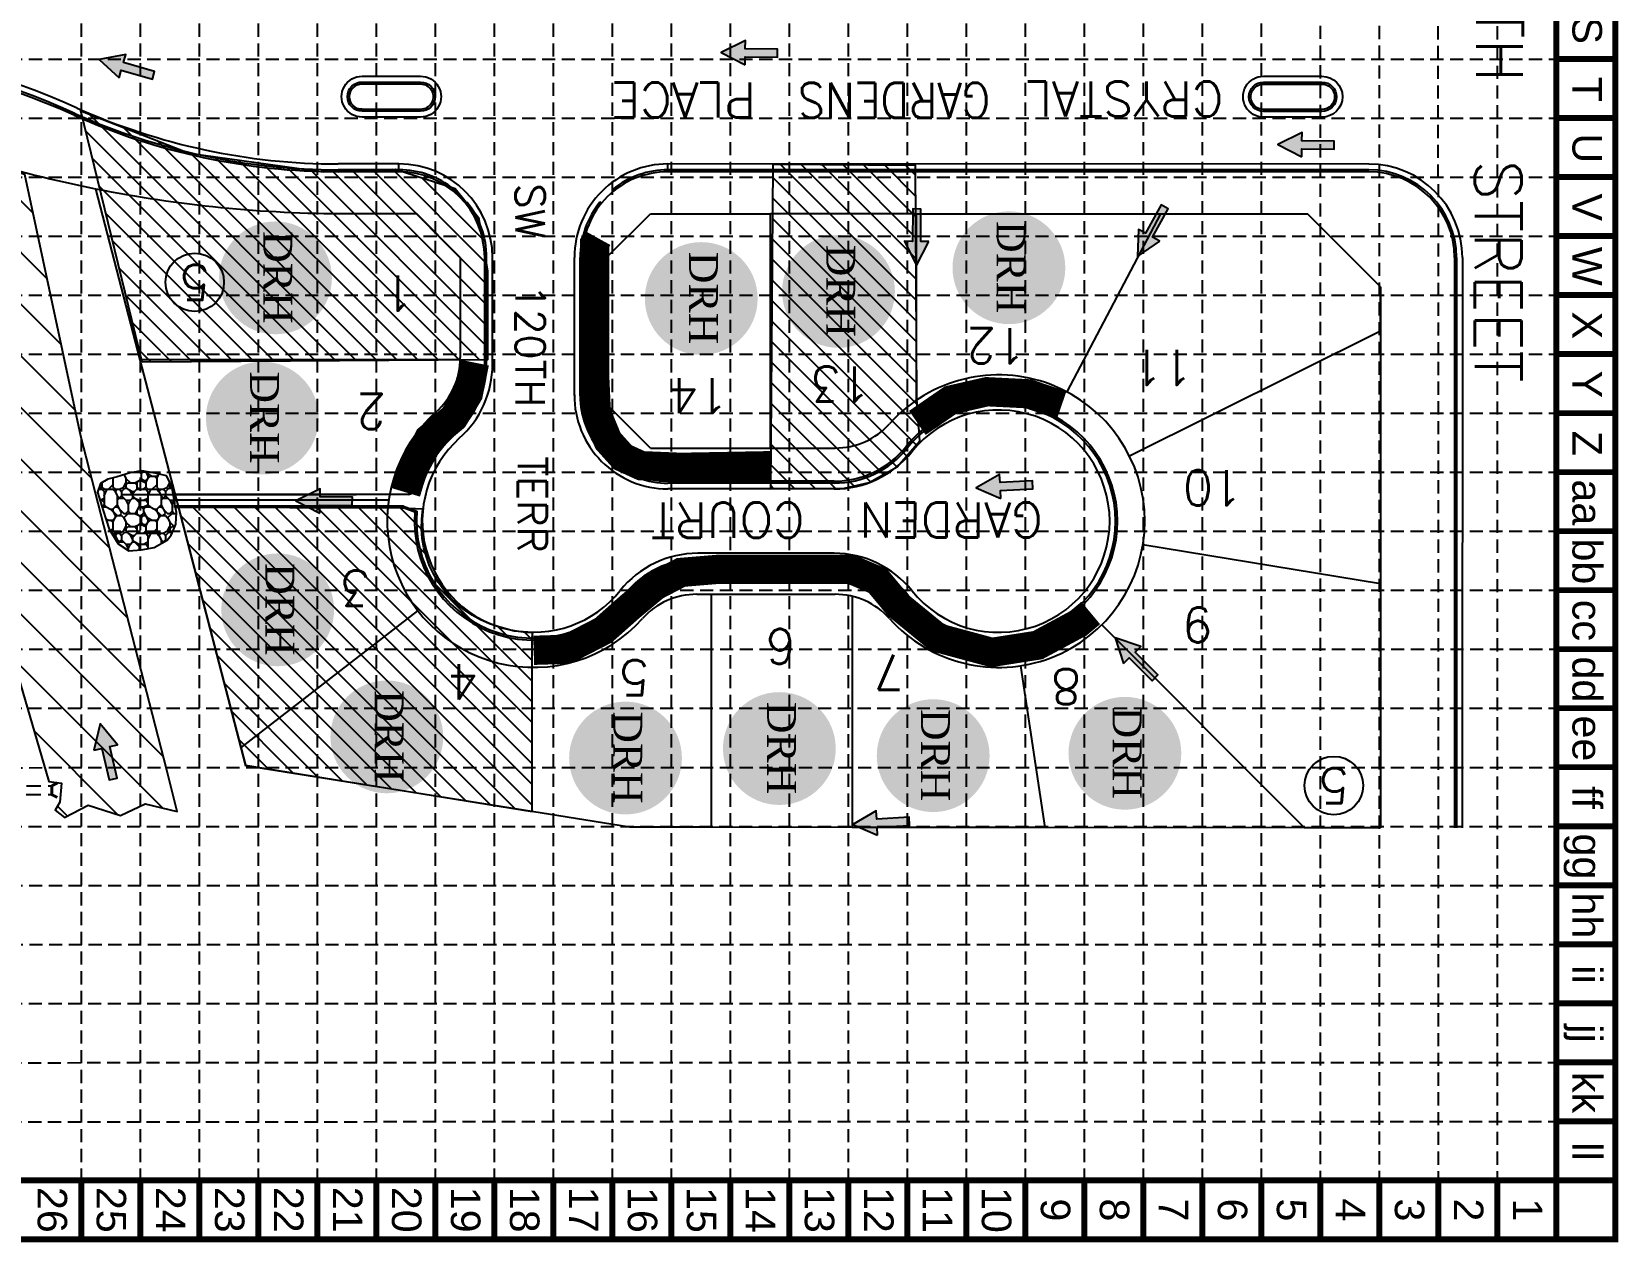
# Model space of a CAD drawing. Header units: inches. Extents: x 4007 to 5300, y 4116 to 4925.
# Drawn here: x 4757 to 5300, y 4116 to 4530 of the extents above; entities that cross this region are included whole.
import ezdxf
from ezdxf.enums import TextEntityAlignment as Align

# ---------------------------------------------------------------- set-up
doc = ezdxf.new("R2010")
doc.units = ezdxf.units.IN
doc.header["$LTSCALE"] = 40
doc.header["$MEASUREMENT"] = 0
doc.linetypes.add('HIDDEN', pattern=[0.375, 0.25, -0.125])
doc.linetypes.add('HIDDEN2', pattern=[0.1875, 0.125, -0.0625])
for name, color, linetype in [('$-BNDY', 6, 'Continuous'), ('$-LOTS', 4, 'Continuous'), ('ARROWS', 252, 'Continuous'), ('BASE', 7, 'Continuous'), ('DEGPSW-SD', 210, 'Continuous'), ('DGPSW-D', 2, 'Continuous'), ('DGPSW-PAVING', 2, 'Continuous'), ('DGPSW-XCONC', 45, 'Continuous'), ('EROSION BLANKETS', 84, 'Continuous'), ('F-BLK_NO', 7, 'Continuous'), ('F-LOT_NO', 7, 'Continuous'), ('F-STNAME', 6, 'Continuous'), ('GRID', 254, 'HIDDEN'), ('SODDED LOT', 2, 'Continuous'), ('WATER', 5, 'Continuous')]:
    doc.layers.add(name, color=color, linetype=linetype)
doc.styles.add('DRHorton', font='dutcheb.ttf')
doc.styles.add('ROMANS', font='romans.shx')
doc.styles.get("Standard").update_dxf_attribs({"font": 'ARIAL.TTF'})
pattern_1 = [(315, (268.6915445908098, 9257.910429805139), (3.535533905932738, 3.535533905932737), [])]

# ---------------------------------------------------------------- blocks, each defined once
blk = doc.blocks.new('DRHorton')
h = blk.add_hatch(color=1)
h.paths.add_polyline_path([(78.69822540696084, 25.78470422915278, 1), (40.43404856909645, 25.78470422915278, 1)])
h.paths.add_polyline_path([(42.32948281545312, 17.90510793809595), (76.50029822822269, 17.90510793809595), (76.50029822822269, 34.86907338622756), (42.32948281545312, 34.86907338622756)], flags=24)
at = {"layer": 'BASE', "color": 176, "style": 'DRHorton'}
blk.add_text('DRH', height=9.814143575853077, dxfattribs=at).set_placement((59.39083912051757, 21.64263810623019), align=Align.CENTER)
blk = doc.blocks.new('arrow')
blk.add_lwpolyline([(-67.00679329302966, -25.35842018353742), (-59.3270347441985, -25.41938721699262), (-59.57091179542658, -56.1384215279777), (-51.89114823905948, -56.19938584448118), (-51.64727869913713, -25.48035696739953), (-43.96752265407486, -25.54132400085473), (-55.30425519266737, -2.410587189246144), (-67.00678578172392, -25.35840795725562)], close=True)
at = {"color": 254}
for points in [[(-43.96751955730906, -25.54132267721434), (-67.00679354271597, -25.35841771446121), (-55.30425158724847, -2.410596210431322), (-67.00679354271597, -25.35841771446121)], [(-59.57090883123692, -56.13841801592571), (-51.89115083610795, -56.19938633684342), (-59.32703554756517, -25.41938603537892), (-51.64727755243712, -25.48035435629663)]]:
    blk.add_solid(points, dxfattribs=at)

msp = doc.modelspace()

# ---------------------------------------------------------------- hatches: boundary and pattern name
at = {"layer": 'DEGPSW-SD'}
h = msp.add_hatch(dxfattribs=at)
h.set_pattern_fill('RIPRAP', color=1, scale=15, angle=-90.00000000000001, style=0, pattern_type=2)
h.set_pattern_definition([(270, (267.2019135433648, 9262.929772821266), (15, -15), [4.5, -5.25, 0.75, -4.5]), (270, (270.2019135433648, 9256.929772821266), (15, -15), [0.75, -3.75, 3, -7.5]), (270, (270.9519135433648, 9254.679772821266), (15, -15), [0.75, -14.25]), (270, (271.7019135433648, 9261.429772821266), (15, -15), [3, -12]), (270, (273.2019135433648, 9262.929772821266), (15, -15), [1.5, -13.5]), (270, (274.7019135433648, 9252.429772821266), (15, -15), [1.5, -0.75, 0.75, -12]), (270, (275.4519135433648, 9258.429772821266), (15, -15), [2.25, -12.75]), (270, (276.9519135433648, 9262.179772821266), (15, -15), [1.5, -13.5]), (270, (278.4519135433648, 9256.179772821266), (15, -15), [0.75, -4.5, 2.25, -7.5]), (270, (279.2019135433648, 9259.179772821266), (15, -15), [1.5, -13.5]), (270, (279.9519135433648, 9253.929772821266), (15, -15), [1.5, -13.5]), (270, (280.7019135433648, 9256.929772821266), (15, -15), [1.5, -13.5]), (270, (281.4519135433648, 9250.929772821266), (15, -15), [1.5, -13.5]), (360, (267.2019135433648, 9263.679772821266), (15, 14.99999999999999), [3, -0.75, 1.5, -6, 3, -0.75]), (360, (276.9519135433648, 9262.929772821266), (15, 14.99999999999999), [0.75, -14.25]), (360, (272.4519135433648, 9260.679772821266), (15, 14.99999999999999), [1.5, -3, 0.75, -9.75]), (360, (274.7019135433648, 9259.929772821266), (15, 14.99999999999999), [1.5, -3, 2.25, -8.25]), (360, (270.9519135433648, 9257.679772821266), (15, 14.99999999999999), [0.75, -7.5, 1.5, -0.75, 1.5, -3]), (360, (269.4519135433648, 9256.929772821266), (15, 14.99999999999999), [0.75, -14.25]), (360, (273.9519135433648, 9255.429772821266), (15, 14.99999999999999), [0.75, -0.75, 2.25, -11.25]), (360, (271.7019135433648, 9254.679772821266), (15, 14.99999999999999), [1.5, -6, 0.75, -0.75, 0.75, -5.25]), (360, (267.9519135433648, 9253.179772821266), (15, 14.99999999999999), [2.25, -12.75]), (360, (279.2019135433648, 9251.679772821266), (15, 14.99999999999999), [0.75, -0.75, 0.75, -12.75]), (360, (275.4519135433648, 9250.929772821266), (15, 14.99999999999999), [2.25, -12.75]), (360, (274.3269135433648, 9249.054772821266), (15, 14.99999999999999), [0.75, -14.25]), (315, (267.2019135433648, 9258.429772821268), (15.00000000028537, -4.420698833090503e-15), [1.06065, -20.152553436]), (315, (281.4519135433648, 9259.929772821266), (15.00000000028537, -4.420698833090503e-15), [1.06065, -3.18195, 3.18195, -13.788653436]), (315, (279.2019135433648, 9258.429772821266), (15.00000000028537, -4.420698833090503e-15), [2.1213, -5.303301, 1.06065, -12.727952436]), (315, (278.4519135433648, 9255.429772821266), (15.00000000028537, -4.420698833090503e-15), [2.1213, -7.424625, 1.06065, -10.606628436]), (315, (271.7019135433648, 9261.429772821266), (15.00000000028537, -4.420698833090503e-15), [1.06065, -20.152553436]), (315, (271.7019135433648, 9257.679772821266), (15.00000000028537, -4.420698833090503e-15), [3.18198, -18.031223436]), (315, (273.2019135433648, 9254.679772821266), (15.00000000028537, -4.420698833090503e-15), [1.06065, -6.363960000000001, 1.06065, -12.727943436]), (315, (274.7019135433648, 9252.429772821266), (15.00000000028537, -4.420698833090503e-15), [2.1213, -19.091903436]), (315, (274.7019135433648, 9249.429772821266), (15.00000000028537, -4.420698833090503e-15), [2.1213, -19.091903436]), (315, (270.2019135433648, 9249.429772821266), (15.00000000028537, -4.420698833090503e-15), [1.06065, -20.152553436]), (315, (277.7019135433648, 9250.929772821266), (15.00000000028537, -4.420698833090503e-15), [1.06065, -20.152553436]), (315, (279.9519135433648, 9252.429772821266), (15.00000000028537, -4.420698833090503e-15), [1.06065, -20.152553436]), (315, (281.4519135433648, 9249.429772821266), (15.00000000028537, -4.420698833090503e-15), [1.06065, -20.152553436]), (315, (281.4519135433648, 9263.679772821266), (15.00000000028537, -4.420698833090503e-15), [1.06065, -20.152553436]), (315, (275.4519135433648, 9256.179772821266), (15.00000000028537, -4.420698833090503e-15), [1.06065, -20.152553436]), (315, (281.4519135433648, 9254.679772821266), (15.00000000028537, -4.420698833090503e-15), [1.06065, -7.424625, 1.06065, -11.667278436]), (315, (273.2019135433648, 9261.429772821266), (15.00000000028537, -4.420698833090503e-15), [2.1213, -19.091903436]), (315, (276.9519135433648, 9261.429772821266), (15.00000000028537, -4.420698833090503e-15), [3.18195, -18.031253436]), (44.99999999999999, (273.2019135433648, 9262.929772821266), (4.420698833090503e-15, 15.00000000028537), [1.59105, -19.622153436]), (44.99999999999999, (272.4519135433648, 9254.679772821266), (4.420698833090503e-15, 15.00000000028537), [1.06065, -20.152553436]), (44.99999999999999, (274.7019135433648, 9250.179772821266), (4.420698833090503e-15, 15.00000000028537), [1.06065, -20.152553436]), (44.99999999999999, (277.7019135433648, 9255.429772821266), (4.420698833090503e-15, 15.00000000028537), [1.06065, -20.152553436]), (44.99999999999999, (279.9519135433648, 9254.679772821266), (4.420698833090503e-15, 15.00000000028537), [1.06065, -20.152553436]), (44.99999999999999, (280.7019135433648, 9256.929772821266), (4.420698833090503e-15, 15.00000000028537), [1.06065, -20.152553436]), (44.99999999999999, (279.9519135433648, 9253.929772821266), (4.420698833090503e-15, 15.00000000028537), [1.06065, -20.152553436]), (44.99999999999999, (270.9519135433648, 9262.929772821266), (4.420698833090503e-15, 15.00000000028537), [1.06065, -20.152553436]), (44.99999999999999, (276.2019135433648, 9259.929772821266), (4.420698833090503e-15, 15.00000000028537), [1.06065, -20.152553436]), (44.99999999999999, (271.7019135433648, 9259.929772821266), (4.420698833090503e-15, 15.00000000028537), [2.1213, -19.091903436]), (44.99999999999999, (270.2019135433648, 9256.929772821266), (4.420698833090503e-15, 15.00000000028537), [2.1213, -19.091903436]), (44.99999999999999, (278.4519135433648, 9250.929772821266), (4.420698833090503e-15, 15.00000000028537), [2.1213, -19.091903436]), (44.99999999999999, (274.7019135433648, 9255.429772821266), (4.420698833090503e-15, 15.00000000028537), [1.06065, -20.152553436]), (44.99999999999999, (270.2019135433648, 9253.179772821266), (4.420698833090503e-15, 15.00000000028537), [2.1213, -12.72792, 1.06065, -5.303333436]), (44.99999999999999, (276.9519135433648, 9262.179772821266), (4.420698833090503e-15, 15.00000000028537), [2.1213, -4.2426405, 2.1213, -12.727962936]), (44.99999999999999, (268.7019135433648, 9263.679772821266), (4.420698833090503e-15, 15.00000000028537), [2.121, -5.304, 2.121, -5.304, 1.0605, -5.302703436000001]), (296.56505118, (271.7019135433648, 9258.429772821266), (7.64978656185274e-10, -15.00000000000141), [3.354, -1.677, 1.677, -26.833019655]), (296.56505118, (280.7019135433648, 9256.179772821266), (7.64978656185274e-10, -15.00000000000141), [3.354, -30.187019655]), (296.56505118, (270.2019135433648, 9256.179772821266), (7.64978656185274e-10, -15.00000000000141), [1.677, -31.864019655]), (296.56505118, (270.9519135433648, 9262.929772821266), (7.64978656185274e-10, -15.00000000000141), [1.677, -31.864019655]), (296.56505118, (274.7019135433648, 9259.929772821266), (7.64978656185274e-10, -15.00000000000141), [1.677, -31.864019655]), (296.56505118, (276.2019135433648, 9262.929772821266), (7.64978656185274e-10, -15.00000000000141), [1.677, -31.864019655]), (333.4349488199999, (277.7019135433648, 9260.679772821266), (15.00000000000141, -7.649825015793293e-10), [1.676999999999999, -31.86401965499999]), (333.4349488199999, (277.7019135433648, 9255.429772821266), (15.00000000000141, -7.649825015793293e-10), [1.676999999999999, -31.86401965499999]), (333.4349488199999, (267.2019135433648, 9253.929772821268), (15.00000000000141, -7.649825015793293e-10), [1.676999999999999, -31.86401965499999]), (333.4349488199999, (275.4519135433648, 9263.679772821266), (15.00000000000141, -7.649825015793293e-10), [1.676999999999999, -31.86401965499999]), (333.4349488199999, (267.9519135433648, 9257.679772821268), (15.00000000000141, -7.649825015793293e-10), [1.676999999999999, -11.73899999999999, 1.676999999999999, -18.44801965499999]), (26.56505117999999, (280.7019135433648, 9259.929772821266), (15.00000000000141, 7.64978656185274e-10), [1.677, -31.864019655]), (26.56505117999999, (277.7019135433648, 9250.929772821266), (15.00000000000141, 7.64978656185274e-10), [1.677, -31.864019655]), (26.56505117999999, (280.7019135433648, 9257.679772821266), (15.00000000000141, 7.64978656185274e-10), [1.677, -31.864019655]), (26.56505117999999, (272.4519135433648, 9263.679772821266), (15.00000000000141, 7.64978656185274e-10), [1.677, -31.864019655]), (63.43494881999999, (270.2019135433648, 9252.429772821266), (7.649874975829401e-10, 15.00000000000141), [1.677, -31.86401965499999]), (63.43494881999999, (273.9519135433648, 9249.429772821266), (7.649874975829401e-10, 15.00000000000141), [1.677, -31.86401965499999]), (63.43494881999999, (275.4519135433648, 9258.429772821266), (7.649874975829401e-10, 15.00000000000141), [1.677, -31.86401965499999]), (63.43494881999999, (278.4519135433648, 9256.179772821266), (7.649874975829401e-10, 15.00000000000141), [1.677, -31.86401965499999]), (63.43494881999999, (281.4519135433648, 9250.929772821266), (7.649874975829401e-10, 15.00000000000141), [1.677, -31.86401965499999]), (63.43494881999999, (267.2019135433648, 9261.429772821268), (7.649874975829401e-10, 15.00000000000141), [2.515499999999999, -31.02551965499999])])
h.paths.add_polyline_path([(4803.786057192465, 4356.289276219897), (4805.118033704453, 4358.019659502023), (4805.917217778605, 4359.883146591249), (4806.716406435365, 4361.746636496294), (4806.849604544825, 4363.876336831358), (4806.982798071675, 4365.739823920584), (4806.583208325905, 4368.002630878565), (4805.917217778605, 4371.463397442818), (4805.384429923374, 4374.791054568332), (4803.519660973545, 4378.251818316764), (4799.656929547034, 4379.183561861377), (4795.128207573223, 4379.982198783071), (4791.132273454644, 4379.316668484296), (4786.736754172902, 4377.985605070926), (4783.540008711083, 4377.186968149233), (4781.009253796562, 4375.722798112945), (4779.943668920883, 4372.661354233268), (4781.941635980173, 4366.405357035177), (4783.939603039463, 4360.016253214167), (4787.003145809213, 4355.091319429446), (4790.732683708873, 4352.695405848545), (4794.861811354303, 4352.961619094383), (4799.390533328115, 4353.760256016078)])
at = {"layer": 'SODDED LOT'}
h = msp.add_hatch(dxfattribs=at)
h.set_pattern_fill('ANSI31', color=256, scale=40, angle=-90.00000000000001, style=0)
h.set_pattern_definition(pattern_1)
h.paths.add_polyline_path([(4795.22194209499, 4417.159140521063), (4774.325785641216, 4503.100728712789), (4811.295904437366, 4488.643265057988), (4857.10670342327, 4482.217725655855), (4881.74947841124, 4483.206010239481), (4902.315128162567, 4476.486854123761), (4910.224991717986, 4466.605745121156), (4913.388941647391, 4448.424504871197), (4913.388941647391, 4417.99068767395)])
h = msp.add_hatch(dxfattribs=at)
h.set_pattern_fill('ANSI31', color=256, scale=40, angle=-90.00000000000001, style=0)
h.set_pattern_definition(pattern_1)
h.paths.add_polyline_path([(5009.921697581962, 4373.878038267977), (5035.478283397641, 4374.030974079441), (5043.895125520564, 4376.019157993782), (5053.383202751093, 4381.371958620101), (5061.187907951248, 4390.242311769864), (5060.138303075819, 4404.530053719393), (5059.686060399032, 4484.443979090337), (5010.868384199105, 4484.74985333688), (5010.082948506394, 4374.284234334988)])
h = msp.add_hatch(dxfattribs=at)
h.set_pattern_fill('ANSI31', color=256, scale=40, angle=-90.00000000000001, style=0)
h.set_pattern_definition(pattern_1)
edge = h.paths.add_edge_path()
edge.add_line((4807.694666844794, 4367.501919916425), (4830.63392245131, 4279.360269846622))
edge.add_line((4830.63392245131, 4279.360269846622), (4928.573608026157, 4263.500654088622))
edge.add_line((4928.573608026157, 4263.500654088622), (4928.574671734178, 4322.10751351211))
edge.add_line((4928.574671734178, 4322.10751351211), (4928.706846470285, 4324.71098780085))
edge.add_line((4928.706846470285, 4324.71098780085), (4922.465945307344, 4325.23073395913))
edge.add_line((4922.465945307344, 4325.23073395913), (4917.26519734305, 4326.660040485726))
edge.add_arc((4926.813636709619, 4361.403481219966), 36.03164398678867, 171.1651535426698, 254.6329586283901, ccw=False)
edge.add_line((4891.20950259633, 4366.937467345133), (4883.721277575902, 4367.284275245188))
edge.add_line((4883.721277575902, 4367.284275245188), (4807.694666844794, 4367.501919916425))
at = {"layer": 'WATER'}
h = msp.add_hatch(dxfattribs=at)
h.set_pattern_fill('ANSI31', color=256, scale=100, angle=-90.00000000000001, style=0)
h.set_pattern_definition([(315, (268.6915445908098, 9257.910429805139), (8.838834764831846, 8.83883476483184), [])])
h.paths.add_polyline_path([(4803.67214842242, 4277.616992848268), (4774.287276901791, 4391.909644979462), (4755.166537575917, 4481.321638210377), (4702.382601745821, 4495.472156829795), (4735.032460477505, 4370.294491073407), (4763.329963531361, 4273.773114717172), (4767.683279812771, 4273.228863884801), (4767.139115277594, 4266.697855407463), (4765.506621672066, 4263.97660124561), (4768.722960777409, 4261.461039087398), (4776.828461251335, 4265.734506493264), (4787.812268956469, 4262.209149344316), (4796.232017028963, 4266.114717963327), (4807.275885124566, 4263.518336254348)])

# ---------------------------------------------------------------- linework, layer by layer
at = {"layer": '$-BNDY', "color": 7}
for p, q in [((4865.460230519294, 4467.945619175238), (4889.051370304539, 4467.943560459914)), ((5218.707689076756, 4442.914792423835), (5193.709870833511, 4467.916973990204)), ((5218.70760574592, 4442.914875769216), (5218.691461443092, 4257.914793195331))]:
    msp.add_line(p, q, dxfattribs=at)
for start, end in [(253.1740136879988, 258.698250051805), (258.698250051805, 269.9949999999985)]:
    msp.add_arc((4865.498627762789, 4907.945617499844), 440.0000000000021, start, end, dxfattribs=at)
at = {"layer": '$-LOTS', "color": 7}
for p, q in [((4779.269146211493, 4476.477801189757), (4794.500776242871, 4417.95181136543)), ((4865.460230519294, 4467.945619175238), (4889.051370304539, 4467.943560459914)), ((4904.050061250487, 4452.942251520091), (4889.051370304539, 4467.943560459914)), ((4954.0500610601, 4452.93788819697), (4969.051369999922, 4467.936579142916)), ((4969.051369999922, 4467.936579142916), (5010.093521937349, 4467.932997539488)), ((5010.086529442094, 4387.804904477082), (5010.093521937349, 4467.932997539488)), ((5060.093521746963, 4467.928634216364), (5010.093521937349, 4467.932997539488)), ((5060.087961008914, 4404.207270149647), (5060.093521746963, 4467.928634216364)), ((5060.093521746962, 4467.928634216365), (5143.531351726542, 4467.921352892077)), ((5143.531351726542, 4467.921352892077), (5111.428608627813, 4407.027954433406)), ((5143.531351726542, 4467.921352892077), (5193.709870833511, 4467.916973990205)), ((5218.707689076756, 4442.914792423835), (5193.709870833511, 4467.916973990205)), ((4904.050061250487, 4452.942251520091), (4904.047074434166, 4418.715857720399)), ((4954.045686466568, 4402.809841608339), (4954.0500610601, 4452.93788819697)), ((4954.045733050434, 4403.343641639138), (4954.0500610601, 4452.93788819697)), ((5218.706365964319, 4427.753040776191), (5218.707689076756, 4442.914792423835)), ((5218.706365964319, 4427.753040776191), (5132.879083175839, 4385.064707622715)), ((5218.706365964319, 4427.753040776191), (5218.698828803569, 4341.383540926562)), ((4794.500776242871, 4417.95181136543), (4806.993257815964, 4369.95072100798)), ((4904.035034730646, 4417.942252698132), (4794.500776242871, 4417.951811365431)), ((4969.044377379659, 4387.808486080517), (4954.045686466568, 4402.809841608339)), ((4969.044377379659, 4387.808486080517), (5010.086529442094, 4387.804904477082)), ((5010.086529442094, 4387.804904477081), (5032.211295782176, 4387.802973726983)), ((4806.993257815965, 4369.95072100798), (4829.036235858282, 4285.252818948584)), ((5218.69882880357, 4341.383540926562), (5137.451793414503, 4354.706885074382)), ((5218.69882880357, 4341.383540926562), (5218.691547911984, 4257.950669346684)), ((4984.941713558491, 4337.807098585835), (4989.798087904705, 4337.806674787224)), ((4989.798087904705, 4337.806674787224), (4989.791135229537, 4258.134886312245)), ((4989.798087904705, 4337.806674787223), (5032.20693245905, 4337.802973917368)), ((5038.042879489276, 4337.113362269727), (5038.03598392874, 4258.096059297793)), ((4829.036235858282, 4285.252818948584), (4889.531878509949, 4332.169933622335)), ((5123.422814654395, 4327.399471726513), (5192.68078987393, 4257.971602567649)), ((5095.556949206135, 4313.355653581587), (5103.887141836856, 4258.043062886183)), ((4928.551054779336, 4312.81438908933), (4928.546751118978, 4263.498074228542)), ((4829.036235858282, 4285.252818948584), (4830.614496851918, 4279.188511539364)), ((4928.546751118978, 4263.498074228542), (4830.614496851918, 4279.188511539365)), ((4961.881025841398, 4258.15734811386), (4928.546751118979, 4263.498074228544)), ((4989.791135229538, 4258.134886312244), (4961.881025841394, 4258.15734811386)), ((5038.035983928741, 4258.096059297792), (4989.791135229537, 4258.134886312245)), ((5103.887141836856, 4258.043062886183), (5038.03598392874, 4258.096059297793)), ((5192.68078987393, 4257.971602567649), (5103.887141836856, 4258.043062886183)), ((5218.691547911984, 4257.950669346684), (5192.68078987393, 4257.971602567649))]:
    msp.add_line(p, q, dxfattribs=at)
at = {"layer": '$-LOTS', "color": 5}
msp.add_line((4879.553523577454, 4369.944388930247), (4806.993257815965, 4369.95072100798), dxfattribs=at)
at = {"layer": '$-LOTS', "color": 7}
for centre, radius, start, end in [((4865.49862776279, 4907.945617499844), 440.0000000000021, 258.698250051805, 269.9949999999985), ((4879.047074529357, 4418.718039381961), 25, 311.805314895748, 359.9950000000115), ((5088.110813345251, 4362.798095478617), 50, 221.8053148957495, 138.184685104239), ((4929.042195995414, 4362.811976834199), 50, 131.805314895748, 318.184685104239), ((5032.213477443738, 4412.802973631788), 25, 269.9950000000018, 318.184685104239), ((4984.939531896928, 4312.807098681029), 25, 89.99499999999853, 138.184685104239), ((5032.204750797488, 4312.80297401256), 25, 41.80531489575172, 89.99500000000178)]:
    msp.add_arc(centre, radius, start, end, dxfattribs=at)
at = {"layer": 'BASE', "color": 9}
msp.add_line((5278.846655148958, 4904.176749013034), (5278.846655148957, 4137.433701804281), dxfattribs=at)
at = {"layer": 'BASE', "const_width": 2.017744861075733}
for points in [[(4007.667392671248, 4117.256253193531), (5299.024103759652, 4117.256253193531), (5299.024103759652, 4924.354197623838), (4007.667392671249, 4924.354197623838)], [(4027.844841281943, 4137.433701804281), (5278.846655148957, 4137.433701804281), (5278.846655148958, 4904.176749013034), (4027.844841281943, 4904.176749013034)]]:
    msp.add_lwpolyline(points, close=True, dxfattribs=at)
for points in [[(5299.024103759652, 4520.805225408685), (5278.846655148958, 4520.805225408685)], [(5299.024103759652, 4500.627776797935), (5278.846655148958, 4500.627776797935)], [(5299.024103759652, 4480.450328187131), (5278.846655148958, 4480.450328187131)], [(5299.024103759652, 4460.272879576381), (5278.846655148958, 4460.272879576381)], [(5299.024103759652, 4440.095430965633), (5278.846655148958, 4440.095430965633)], [(5299.024103759652, 4419.917982354883), (5278.846655148958, 4419.917982354883)], [(5299.024103759652, 4399.740533744133), (5278.846655148958, 4399.740533744133)], [(5299.024103759652, 4379.563085133384), (5278.846655148958, 4379.563085133384)], [(5299.024103759652, 4359.385636522635), (5278.846655148958, 4359.385636522635)], [(5299.024103759652, 4339.20818791183), (5278.846655148958, 4339.20818791183)], [(5299.024103759652, 4319.030739301081), (5278.846655148957, 4319.030739301081)], [(5299.024103759652, 4298.853290690331), (5278.846655148957, 4298.853290690331)], [(5299.024103759652, 4278.675842079581), (5278.846655148957, 4278.675842079581)], [(5299.024103759652, 4258.498393468833), (5278.846655148957, 4258.498393468833)], [(5299.024103759652, 4238.320944858083), (5278.846655148957, 4238.320944858083)], [(5299.024103759652, 4218.143496247333), (5278.846655148957, 4218.143496247333)], [(5299.024103759652, 4197.966047636529), (5278.846655148957, 4197.966047636529)], [(5299.024103759652, 4177.78859902578), (5278.846655148957, 4177.78859902578)], [(5299.024103759652, 4157.61115041503), (5278.846655148957, 4157.61115041503)], [(4774.410439880002, 4117.256253193531), (4774.410439880002, 4137.433701804281)], [(4794.587888490752, 4117.256253193531), (4794.587888490752, 4137.433701804281)], [(4814.765337101556, 4117.256253193531), (4814.765337101556, 4137.433701804281)], [(4834.94278571225, 4117.256253193531), (4834.94278571225, 4137.433701804281)], [(4855.120234323054, 4117.256253193531), (4855.120234323054, 4137.433701804281)], [(4875.297682933749, 4117.256253193531), (4875.297682933749, 4137.433701804281)], [(4895.475131544554, 4117.256253193531), (4895.475131544554, 4137.433701804281)], [(4915.652580155303, 4117.256253193531), (4915.652580155303, 4137.433701804281)], [(4935.830028766052, 4117.256253193531), (4935.830028766052, 4137.433701804281)], [(4956.007477376857, 4117.256253193531), (4956.007477376857, 4137.433701804281)], [(4976.184925987552, 4117.256253193531), (4976.184925987552, 4137.433701804281)], [(4996.362374598356, 4117.256253193531), (4996.362374598356, 4137.433701804281)], [(5016.53982320905, 4117.256253193531), (5016.53982320905, 4137.433701804281)], [(5036.717271819854, 4117.256253193531), (5036.717271819854, 4137.433701804281)], [(5056.894720430604, 4117.256253193531), (5056.894720430604, 4137.433701804281)], [(5077.072169041353, 4117.256253193531), (5077.072169041353, 4137.433701804281)], [(5097.249617652157, 4117.256253193531), (5097.249617652157, 4137.433701804281)], [(5117.427066262852, 4117.256253193531), (5117.427066262852, 4137.433701804281)], [(5137.604514873657, 4117.256253193531), (5137.604514873657, 4137.433701804281)], [(5157.781963484351, 4117.256253193531), (5157.781963484351, 4137.433701804281)], [(5177.959412095155, 4117.256253193531), (5177.959412095155, 4137.433701804281)], [(5198.136860705905, 4117.256253193531), (5198.136860705905, 4137.433701804281)], [(5218.314309316655, 4117.256253193531), (5218.314309316655, 4137.433701804281)], [(5238.491757927459, 4117.256253193531), (5238.491757927459, 4137.433701804281)], [(5258.669206538153, 4117.256253193531), (5258.669206538153, 4137.433701804281)], [(5299.024103759652, 4137.433701804281), (5278.846655148957, 4137.433701804281)], [(5278.846655148957, 4117.256253193531), (5278.846655148957, 4137.433701804281)]]:
    msp.add_lwpolyline(points, dxfattribs=at)
at = {"layer": 'DEGPSW-SD', "color": 1}
msp.add_lwpolyline([(4803.786057192465, 4356.289276219897), (4805.118033704453, 4358.019659502023), (4805.917217778605, 4359.883146591249), (4806.716406435365, 4361.746636496294), (4806.849604544825, 4363.876336831358), (4806.982798071675, 4365.739823920584), (4806.583208325905, 4368.002630878565), (4805.917217778605, 4371.463397442818), (4805.384429923374, 4374.791054568332), (4803.519660973545, 4378.251818316764), (4799.656929547034, 4379.183561861377), (4795.128207573223, 4379.982198783071), (4791.132273454644, 4379.316668484296), (4786.736754172902, 4377.985605070926), (4783.540008711083, 4377.186968149233), (4781.009253796562, 4375.722798112945), (4779.943668920883, 4372.661354233268), (4781.941635980173, 4366.405357035177), (4783.939603039463, 4360.016253214167), (4787.003145809213, 4355.091319429446), (4790.732683708873, 4352.695405848545), (4794.861811354303, 4352.961619094383), (4799.390533328115, 4353.760256016078)], close=True, dxfattribs=at)
at = {"layer": 'DGPSW-D', "color": 5, "linetype": 'HIDDEN2'}
for p, q in [((4395.641647593888, 4272.613056937679), (4764.337725201687, 4272.316333695302)), ((4395.632061405066, 4269.613063681023), (4764.335310829816, 4269.316334666833))]:
    msp.add_line(p, q, dxfattribs=at)
at = {"layer": 'DGPSW-D', "color": 5, "const_width": 1}
msp.add_lwpolyline([(4764.337740869523, 4272.335801902884), (4764.335295161981, 4269.296866459251)], dxfattribs=at)
at = {"layer": 'DGPSW-D', "color": 5, "const_width": 1, "flags": 128}
for points in [[(4766.279870340866, 4273.273047080912), (4764.35577628269, 4272.335680347075)], [(4766.24657959194, 4268.333649886404), (4764.335295161981, 4269.296866459251)]]:
    msp.add_lwpolyline(points, dxfattribs=at)
at = {"layer": 'DGPSW-PAVING', "color": 7}
for p, q in [((4883.052621146679, 4482.277417337429), (4883.052853857246, 4484.944083993942)), ((4975.052620796379, 4482.269388822891), (4975.052853506945, 4484.936055479398)), ((4900.993293173631, 4476.149361004166), (4901.402098485361, 4476.675976839815)), ((4901.520177353227, 4475.732222665253), (4901.940921473838, 4476.249349680525)), ((4956.570726028453, 4475.716718984647), (4956.149772704524, 4476.233675717871)), ((4957.097441384159, 4476.134070475076), (4956.688423028807, 4476.660520858531)), ((4905.77703073149, 4471.489415234122), (4906.294194162529, 4471.910113981962)), ((4906.196067922566, 4470.963707399369), (4906.722719059884, 4471.372466465443)), ((4951.89676525847, 4470.946312169913), (4951.369948773887, 4471.354858111158)), ((4952.31558970555, 4471.4721895107), (4951.798256095485, 4471.89267897161)), ((4912.380212602026, 4416.479062530889), (4912.383394552089, 4452.941524299554)), ((4913.046879266151, 4416.479004353248), (4913.050061216217, 4452.941466121913)), ((4913.046879266151, 4416.479004353248), (4913.050061216217, 4452.941466121913)), ((4915.046879258536, 4416.478829820321), (4915.050061208602, 4452.941291588988)), ((4943.046580229396, 4405.810754884858), (4943.05006107012, 4452.938419115433)), ((4945.046565811474, 4405.615474444211), (4945.050061094371, 4452.938673595121)), ((4945.046565811474, 4405.615474444211), (4945.050061094327, 4452.93867301062)), ((4945.712648389841, 4405.81052222652), (4945.716727756704, 4452.938594670244)), ((4951.882817655004, 4387.81041067344), (4951.355903777758, 4387.401936455115)), ((4952.300523756537, 4387.285323502346), (4951.78309117237, 4386.864903545204)), ((4956.544288873021, 4383.045469400638), (4956.123224764667, 4382.528560899575)), ((4957.069629647371, 4382.628349444581), (4956.660499462311, 4382.101944783903)), ((4886.26899714837, 4372.443802904142), (4889.874221515121, 4373.750329218734)), ((4886.356781500824, 4371.943795241606), (4890.479369274674, 4373.437813050988)), ((5031.906791504768, 4373.803000246687), (4975.043155751348, 4373.807962535041)), ((5031.906966037694, 4375.803000239071), (4975.043330284273, 4375.807962527427)), ((5031.90702421532, 4376.469666714933), (4975.043388464824, 4376.474662524888)), ((4806.342607734032, 4372.45077779743), (4806.342171401719, 4367.450777816468)), ((4884.58385040338, 4367.943949943801), (4889.192299098033, 4366.274016300751)), ((4884.496031633467, 4367.443957605529), (4888.500134356401, 4365.993016889837)), ((5031.90487164259, 4351.803000330455), (4985.246217835903, 4351.807072066134)), ((5031.904638932023, 4349.136333674009), (4985.245985125335, 4349.140405409686)), ((5031.904697109665, 4349.80300033807), (4985.246043302976, 4349.807072073749))]:
    msp.add_line(p, q, dxfattribs=at)
at = {"layer": 'DGPSW-PAVING', "color": 5}
for p, q in [((4868.446351074857, 4371.778215348906), (4788.519961660519, 4371.785190242193)), ((4884.583850403379, 4367.943949943801), (4806.34221503495, 4367.950777814565)), ((4886.356781500821, 4371.943795241606), (4806.3425641008, 4371.950777799334)), ((4884.496031633465, 4367.44395760553), (4806.342171401719, 4367.450777816467))]:
    msp.add_line(p, q, dxfattribs=at)
at = {"layer": 'DGPSW-PAVING', "color": 7}
for centre, radius, start, end in [((4883.050061330449, 4452.944084115788), 29.3333333333334, 359.9950000000115, 89.99500000000505), ((4883.050061330449, 4452.944084115788), 30, 50.97235128994068, 89.99500000000505), ((4883.050061330449, 4452.944084115788), 32, 359.9950000000115, 89.99500000000178), ((4975.050060980147, 4452.93605560125), 32, 89.99500000000178, 179.9957681441865), ((4975.050060980147, 4452.93605560125), 29.3333333333334, 89.99500000000178, 180.0281827781116), ((4975.050060980147, 4452.93605560125), 30, 89.99500000000178, 129.0508314881126), ((4883.050061330449, 4452.944084115788), 30, 359.9950000000115, 39.21269531715528), ((4975.050060980147, 4452.93605560125), 30, 140.8104874608648, 180.0281827781116), ((4881.046879387999, 4416.481796880047), 31.33333333333334, 311.8053148957504, 359.9950000000115), ((4881.046879387999, 4416.481796880047), 32, 311.8053148957504, 359.9950000000115), ((4881.046879387999, 4416.481796880047), 34, 311.8053148957504, 359.9950000000115), ((4975.045948278148, 4405.807962413195), 32.00000000000013, 179.6357169460851, 269.9949999999985), ((4975.045948278148, 4405.807962413195), 30.00000000000012, 180.3676274634582, 219.1560956042474), ((4975.045948278148, 4405.807962413195), 29.3333, 179.9950000000116, 269.9949999999985), ((5088.110813345251, 4362.798095478617), 40.666666666666, 218.6771874534921, 141.3128125465411), ((5088.110813345251, 4362.798095478617), 40, 218.6771874534921, 141.3128125465411), ((5088.110813345251, 4362.798095478617), 38, 218.6771874534921, 141.3128125465411), ((4929.042195995416, 4362.811976834199), 40.66666666666, 131.8053148957504, 164.3966652614353), ((4929.042195995416, 4362.811976834198), 40.00000000000021, 131.8053148957504, 164.5946638729164), ((4929.042195995416, 4362.811976834198), 38, 131.8053148957504, 321.3128125465431), ((5031.909758564492, 4407.803000117225), 34, 269.9950000000018, 321.3128125465411), ((5031.909758564492, 4407.803000117225), 32, 269.9950000000018, 321.3128125465411), ((5031.909758564492, 4407.803000117225), 31.33333333333334, 269.9950000000018, 321.3128125465411), ((4975.045948278148, 4405.807962413195), 30.00000000000012, 230.8939720095025, 269.9949999999985), ((4929.042195995416, 4362.811976834199), 40.66666666666, 175.5136094258489, 321.3128125465431), ((4929.042195995416, 4362.811976834198), 40.00000000000021, 175.0347814070343, 321.3128125465431), ((4985.243250776178, 4317.807072195595), 34, 89.99499999999853, 141.3128125465431), ((5031.901904582865, 4317.803000459917), 34, 38.67718745349211, 89.99499999999853), ((4985.243250776178, 4317.807072195595), 32, 89.99500000000178, 141.3128125465431), ((4985.243250776178, 4317.807072195595), 31.33333333333334, 89.99500000000178, 141.3128125465431), ((5031.901904582865, 4317.803000459917), 31.33333333333334, 38.67718745349211, 89.99499999999853), ((5031.901904582865, 4317.803000459917), 32, 38.67718745349211, 89.99499999999853)]:
    msp.add_arc(centre, radius, start, end, dxfattribs=at)
at = {"layer": 'DGPSW-XCONC', "color": 7}
for p, q in [((4883.052621146679, 4482.277417337436), (4862.269789874979, 4482.279230981607)), ((4883.052679324321, 4482.944084001557), (4862.269848052621, 4482.945897645728)), ((4883.052853857246, 4484.944083993942), (4862.270022585545, 4484.945897638113)), ((5214.711354283408, 4484.915141329761), (4974.982123174768, 4484.936061651783)), ((5214.711121572842, 4482.248474673255), (4975.03563243415, 4482.26938538601)), ((5214.711179750483, 4482.915141337377), (4975.052678974012, 4482.936055487013)), ((5244.041894978251, 4452.912581635375), (5244.024878018065, 4257.912582377879)), ((5244.708561642378, 4452.912523457733), (5244.691544682194, 4257.912524200237)), ((5246.708561634764, 4452.912348924809), (5246.691544674579, 4257.912349667313))]:
    msp.add_line(p, q, dxfattribs=at)
for points in [[(4870.464332023992, 4514.945182663962), (4890.464331947837, 4514.943437334713, -1.000000249997549), (4890.463110217363, 4500.943437388021), (4870.463110293518, 4500.945182717269, -1.000000249997549)], [(5178.713972414363, 4514.918282808178), (5198.713972338208, 4514.916537478929, -1), (5198.712750607734, 4500.916537532236), (5178.712750683889, 4500.918282861485, -1.000000249997549)], [(4870.464157491067, 4512.945182671578), (4890.464157414914, 4512.943437342328, -0.999999999999818), (4890.463284750289, 4502.943437380405), (4870.463284826443, 4502.945182709654, -0.9999999999999997)], [(4870.464099313426, 4512.278516007456), (4890.464099237272, 4512.276770678207, -1), (4890.46334292793, 4503.610104044526), (4870.463343004084, 4503.611849373775, -1)], [(5178.713797881438, 4512.918282815794), (5198.713797805284, 4512.916537486544, -0.999999999999818), (5198.71292514066, 4502.916537524621), (5178.712925216813, 4502.91828285387, -0.9999999999999997)], [(5178.713739703797, 4512.251616151666), (5198.713739627642, 4512.249870822417, -0.9999997463718757), (5198.712983318301, 4503.583204188749), (5178.712983394455, 4503.584949517997, -1.000000252881123)]]:
    msp.add_lwpolyline(points, format="xyb", close=True, dxfattribs=at)
for centre, radius, start, end in [((4654.748452315021, 4240.370603809178), 289.0000000000001, 65.83597276183882, 99.45929583766471), ((4654.748452315021, 4240.370603809178), 287.0000000000001, 65.83597276183882, 99.45929583766471), ((4654.748452315021, 4240.370603809178), 286.3333333333401, 65.83597276183882, 99.45929596785858), ((4862.289046674357, 4702.945896808033), 218.0000000000035, 245.8359727618388, 269.9950000000018), ((4862.289046674357, 4702.945896808033), 220.6666666666635, 245.8359727618388, 269.9950000000018), ((4862.289046674357, 4702.945896808033), 220.0000000000035, 245.8359727618388, 269.9950000000018), ((5214.70856175661, 4452.915141451608), 29.333333333333, 359.9950000000115, 89.99500000000505), ((5214.70856175661, 4452.915141451608), 29.999999999999, 359.9950000000115, 89.99500000000505), ((5214.70856175661, 4452.915141451608), 31.999999999999, 359.9950000000115, 89.99500000000505)]:
    msp.add_arc(centre, radius, start, end, dxfattribs=at)
at = {"layer": 'EROSION BLANKETS', "const_width": 10}
for points in [[(5010.144245704215, 4381.778737265554), (4979.503155262429, 4381.210955392608), (4965.884894127291, 4381.778737265554), (4959.643188893097, 4384.617661453065), (4954.536341256192, 4390.295514769017), (4950.564348906398, 4399.947856018371), (4949.996920107753, 4412.439126396164), (4949.996920107753, 4457.861923278207), (4950.993399320179, 4459.656715139163)], [(4908.899814958773, 4417.014767234499), (4906.770325399008, 4406.360613177353), (4901.801515656162, 4398.192428070814), (4893.283557417102, 4391.089660346359), (4887.604919361122, 4379.725232975418), (4885.475429801357, 4372.622465250965)], [(5109.689571172012, 4402.441933032863), (5098.332292749871, 4406.348458492917), (5084.13569645483, 4407.058731806712), (5071.713676718078, 4404.217628669673), (5060.356398295938, 4396.404582690495)], [(4929.129964621451, 4318.641421651441), (4940.487240733411, 4318.996560778803), (4952.909262780345, 4325.389055189462), (4962.137049332539, 4333.557235355073), (4970.6550075716, 4340.660003079527), (4979.527881122318, 4345.276806794305), (4992.304816170728, 4346.342219235462), (5037.525683275341, 4346.343469290407), (5046.753472137717, 4342.436943830353), (5053.851769130147, 4333.913624537379), (5067.338534801872, 4322.904331352872), (5085.794110216442, 4317.932393451661), (5101.526528244609, 4320.404957662885), (5115.368209227991, 4327.862864514701), (5119.627188347522, 4331.414250847392)]]:
    msp.add_lwpolyline(points, dxfattribs=at)
at = {"layer": 'F-BLK_NO', "color": 7}
for centre in [(4813.224978492314, 4444.464921844798), (5202.764531378411, 4272.390243534849)]:
    msp.add_circle(centre, 10, dxfattribs=at)
at = {"layer": 'GRID', "color": 253, "linetype": 'HIDDEN', "ltscale": 0.45}
for p, q in [((4774.410439880002, 4904.176749013034), (4774.410439880002, 4137.433701804281)), ((4794.587888490752, 4904.176749013034), (4794.587888490752, 4137.433701804281)), ((4814.765337101556, 4904.176749013034), (4814.765337101556, 4137.433701804281)), ((4834.94278571225, 4904.176749013034), (4834.94278571225, 4137.433701804281)), ((4855.120234323054, 4904.176749013034), (4855.120234323054, 4137.433701804281)), ((4875.297682933749, 4904.176749013034), (4875.297682933749, 4137.433701804281)), ((4895.475131544554, 4904.176749013034), (4895.475131544554, 4137.433701804281)), ((4915.652580155303, 4904.176749013034), (4915.652580155303, 4137.433701804281)), ((4935.830028766052, 4904.176749013034), (4935.830028766052, 4137.433701804281)), ((4956.007477376857, 4904.176749013034), (4956.007477376857, 4137.433701804281)), ((4976.184925987552, 4904.176749013034), (4976.184925987552, 4137.433701804281)), ((4996.362374598356, 4904.176749013034), (4996.362374598356, 4137.433701804281)), ((5016.53982320905, 4904.176749013034), (5016.53982320905, 4137.433701804281)), ((5036.717271819854, 4904.176749013034), (5036.717271819854, 4137.433701804281)), ((5056.894720430604, 4904.176749013034), (5056.894720430604, 4137.433701804281)), ((5077.072169041354, 4904.176749013034), (5077.072169041353, 4137.433701804281)), ((5097.249617652158, 4904.176749013034), (5097.249617652157, 4137.433701804281)), ((5117.427066262852, 4904.176749013034), (5117.427066262852, 4137.433701804281)), ((5137.604514873657, 4904.176749013034), (5137.604514873657, 4137.433701804281)), ((5157.781963484352, 4904.176749013034), (5157.781963484351, 4137.433701804281)), ((5177.959412095155, 4904.176749013034), (5177.959412095155, 4137.433701804281)), ((5198.024467868905, 4903.415139065906), (5198.136860705905, 4137.433701804281)), ((5218.183733270521, 4903.387745189757), (5218.314309316655, 4137.433701804281)), ((5238.299471706948, 4903.274090985883), (5238.455993011041, 4137.765220839534)), ((5258.533628701896, 4903.259049741823), (5258.633441621735, 4137.765220839534)), ((4108.500402162703, 4520.805225408685), (5278.846655148958, 4520.805225408685)), ((4108.497229845833, 4500.627776797935), (5278.846655148958, 4500.627776797935)), ((4108.494057528964, 4480.450328187131), (5278.846655148958, 4480.450328187131)), ((4108.490885212094, 4460.272879576381), (5278.846655148958, 4460.272879576381)), ((4108.487712895225, 4440.095430965633), (5278.846655148958, 4440.095430965633)), ((4108.484540578355, 4419.917982354883), (5278.846655148958, 4419.917982354883)), ((4108.481368261486, 4399.740533744133), (5278.846655148958, 4399.740533744133)), ((4108.478195944615, 4379.563085133384), (5278.846655148958, 4379.563085133384)), ((4108.475023627746, 4359.385636522635), (5278.846655148958, 4359.385636522635)), ((4108.520910882547, 4339.112738023662), (5278.846655148958, 4339.20818791183)), ((4108.619187877405, 4318.95666805235), (5278.846655148957, 4319.030739301081)), ((4108.377016740688, 4298.794713573207), (5278.846655148957, 4298.853290690331)), ((4108.563594843939, 4278.43275672546), (5279.299054624205, 4278.586725492547)), ((4108.353612363861, 4258.364670780894), (5279.299054624205, 4258.409276881798)), ((4108.600595758215, 4238.169110799193), (5279.299054624205, 4238.231828271048)), ((4108.668440952398, 4217.953947607665), (5279.299054624205, 4218.054379660299)), ((4108.492953957226, 4197.81627558554), (5279.299054624205, 4197.87693104955)), ((4108.228661712383, 4177.594696153546), (5279.299054624205, 4177.6994824388)), ((4108.283674219533, 4157.403673623668), (5279.299054624205, 4157.522033828051))]:
    msp.add_line(p, q, dxfattribs=at)
at = {"layer": 'SODDED LOT'}
for points in [[(4795.22194209499, 4417.159140521063), (4774.325785641216, 4503.100728712789), (4811.295904437366, 4488.643265057988), (4857.10670342327, 4482.217725655855), (4881.74947841124, 4483.206010239481), (4902.315128162567, 4476.486854123761), (4910.224991717986, 4466.605745121156), (4913.388941647391, 4448.424504871197), (4913.388941647391, 4417.99068767395)], [(5009.921697581962, 4373.878038267977), (5035.478283397641, 4374.030974079441), (5043.895125520564, 4376.019157993782), (5053.383202751093, 4381.371958620101), (5061.187907951248, 4390.242311769864), (5060.138303075819, 4404.530053719393), (5059.686060399032, 4484.443979090337), (5010.868384199105, 4484.74985333688), (5010.082948506394, 4374.284234334988)]]:
    msp.add_lwpolyline(points, close=True, dxfattribs=at)
msp.add_lwpolyline([(4807.694666844794, 4367.501919916425), (4830.63392245131, 4279.360269846622), (4928.573608026157, 4263.500654088622), (4928.574671734178, 4322.10751351211), (4928.706846470285, 4324.71098780085), (4922.465945307344, 4325.23073395913), (4917.26519734305, 4326.660040485726, -0.3812020938875456), (4891.20950259633, 4366.937467345133), (4883.721277575902, 4367.284275245188)], format="xyb", close=True, dxfattribs=at)
at = {"layer": 'WATER'}
msp.add_lwpolyline([(4803.67214842242, 4277.616992848268), (4774.287276901791, 4391.909644979462), (4755.166537575917, 4481.321638210377), (4702.382601745821, 4495.472156829795), (4735.032460477505, 4370.294491073407), (4763.329963531361, 4273.773114717172), (4767.683279812771, 4273.228863884801), (4767.139115277594, 4266.697855407463), (4765.506621672066, 4263.97660124561), (4768.722960777409, 4261.461039087398), (4776.828461251335, 4265.734506493264), (4787.812268956469, 4262.209149344316), (4796.232017028963, 4266.114717963327), (4807.275885124566, 4263.518336254348)], close=True, dxfattribs=at)

# ---------------------------------------------------------------- block references
at = {"layer": 'ARROWS', "zscale": 0.36}
for p, xscale, yscale, rotation in [((4992.381072473496, 4542.945659330469), 0.359999999999199, 0.3599999999996726, 89.87480223015133), ((4785.140425720804, 4540.068994057525), 0.3599999999992948, 0.3599999999995779, 74.17541681720208), ((5182.73857880442, 4511.493377685973), 0.359999999999199, 0.3599999999996726, 89.87480223015133), ((5117.636161637361, 4461.947606383541), 0.3599999999993834, 0.3599999999995046, 151.7470941177313), ((5040.149105329281, 4449.283732287367), 0.3599999999994149, 0.3599999999996726, 180.0628990489328), ((5078.32102868125, 4394.031987174814), 0.3599999999995809, 0.3599999999996301, 93.55534248016258), ((4846.936153545505, 4389.690538858073), 0.3599999999995397, 0.359999999999665, 89.87480223016956), ((5141.298156234336, 4337.711795077074), 0.3600000000003593, 0.3600000000003855, 45.41664989305515), ((4800.070692172839, 4299.013565422545), 0.3600000000001475, 0.3600000000001842, 13.57867362469466), ((5036.152071482656, 4278.951677026549), 0.3599999999995598, 0.3599999999996726, 93.55534248010841)]:
    msp.add_blockref('arrow', p, dxfattribs=dict(at, xscale=xscale, yscale=yscale, rotation=rotation))
at = {"layer": 'WATER', "xscale": 1.007999999999811, "yscale": 1.007999999999811, "zscale": 1.008, "rotation": 270}
for p in [(4814.858537706325, 4506.033418410186), (5065.661442958768, 4509.493249335306), (5007.390656038887, 4501.394983309853), (4960.450300935729, 4498.965508937238), (4810.355670540977, 4458.086701304707), (4815.608484610775, 4392.52349349124), (4852.931110896176, 4349.091327582476), (4987.157743400555, 4345.098533508489), (5105.317949696942, 4343.478882279769), (4934.552172389034, 4341.85923105105), (5039.763314412075, 4342.669054194946)]:
    msp.add_blockref('DRHorton', p, dxfattribs=at)

# ---------------------------------------------------------------- texts
at = {"layer": 'BASE'}
for s, p in [('S', (5289.403556293089, 4530.649435953277)), ('T', (5289.403556293089, 4510.471987342527)), ('U', (5289.403556293089, 4490.294538731778)), ('V', (5289.403556293089, 4470.117090121028)), ('W', (5289.403556293089, 4449.939641510224)), ('X', (5289.403556293089, 4429.76219289953)), ('Y', (5289.403556293089, 4409.584744288725)), ('Z', (5289.403556293089, 4389.407295677976)), ('aa', (5289.403556293089, 4369.229847067227)), ('bb', (5289.403556293089, 4349.052398456477)), ('cc', (5289.403556293089, 4328.874949845727)), ('dd', (5289.403556293089, 4308.697501234923)), ('ee', (5289.403556293089, 4288.520052624228)), ('ff', (5289.403556293089, 4268.342604013425)), ('gg', (5289.403556293089, 4248.165155402675)), ('hh', (5289.403556293089, 4227.987706791925)), ('ii', (5289.403556293089, 4207.810258181175)), ('jj', (5289.403556293089, 4187.632809570427)), ('kk', (5289.403556293089, 4167.455360959622)), ('ll', (5289.403556293089, 4147.277912348927)), ('26', (4764.538411538122, 4127.338120630676)), ('25', (4784.715848717494, 4127.338120630676)), ('24', (4804.998144063885, 4127.374621997427)), ('23', (4825.175593974954, 4127.374636079701)), ('22', (4845.353050251898, 4127.374650162059)), ('21', (4865.53048743127, 4127.374650162059)), ('20', (4885.707930976518, 4127.374650162086)), ('19', (4905.885380887586, 4127.374664244361)), ('18', (4926.062837164531, 4127.374678326718)), ('17', (4946.240274343902, 4127.374678326718)), ('16', (4966.361539324114, 4127.303520376747)), ('15', (4986.538989235183, 4127.303534459022)), ('14', (5006.716445512127, 4127.303548541378)), ('13', (5026.893882691499, 4127.303548541378)), ('12', (5047.156959557664, 4127.327347657831)), ('11', (5067.248776147815, 4127.303562623681)), ('10', (5087.426232424759, 4127.303576706038)), ('9', (5107.603669604132, 4127.303576706038)), ('8', (5127.781144978594, 4127.303506294445)), ('7', (5147.958594889663, 4127.303520376719)), ('6', (5168.136051166607, 4127.303534459076)), ('5', (5188.313488345979, 4127.303534459076)), ('4', (5208.490931891227, 4127.303534459104)), ('3', (5228.668381802296, 4127.303548541378)), ('2', (5248.84583807924, 4127.303562623736)), ('1', (5269.023275258612, 4127.303562623736))]:
    msp.add_text(s, height=10.08872430537867, rotation=270, dxfattribs=at).set_placement(p, align=Align.MIDDLE_CENTER)
at = {"layer": 'F-BLK_NO', "color": 7, "style": 'ROMANS'}
for p in [(4813.224978492314, 4444.464921844798), (5202.764531378411, 4272.390243534849)]:
    msp.add_text('5', height=12, rotation=180, dxfattribs=at).set_placement(p, align=Align.MIDDLE)
at = {"layer": 'F-LOT_NO', "color": 7, "style": 'ROMANS'}
for s, p in [('1', (4883.165753085245, 4440.757516379703)), ('12', (5087.299212153587, 4422.746033978645)), ('11', (5144.436803493776, 4415.365479970208)), ('14', (4985.572700937645, 4405.735239643435)), ('13', (5034.224394442714, 4409.703766075369)), ('2', (4873.554486961877, 4400.288570778182)), ('10', (5161.418064128579, 4374.1962650879)), ('3', (4868.178131418139, 4339.879749989705)), ('9', (5156.027084944299, 4327.289518730023)), ('6', (5013.641018991403, 4320.037764425036)), ('4', (4905.075569109354, 4307.856904252429)), ('5', (4963.504276001554, 4309.284303975987)), ('7', (5050.630609778766, 4311.123265371688)), ('8', (5111.220512150891, 4306.241623812444))]:
    msp.add_text(s, height=12, rotation=180, dxfattribs=at).set_placement(p, align=Align.MIDDLE)
at = {"layer": 'F-STNAME', "color": 7, "style": 'ROMANS'}
for s, height, rotation, p in [('119TH', 16, 269.9949999999985, (5259.442064343311, 4546.399355553525)), ('PLACE', 12, 179.9950000000116, (4980.42961060402, 4506.787408033266)), ('CRYSTAL', 12, 179.9950000000116, (5131.287500535971, 4507.166804082062)), ('STREET', 16, 269.9949999999985, (5258.977623267116, 4448.252753915679)), ('SW', 10, 270.0050000000015, (4927.959272065662, 4468.805752522721)), ('120TH', 10, 270.0050000000015, (4927.963286341238, 4422.805542956242)), ('TERR', 10, 270.0050000000015, (4928.669946868195, 4368.501031016671)), ('COURT', 12, 179.9950000000116, (4995.508232013046, 4363.156254700933)), ('GARDEN', 12, 179.9950000000116, (5071.879151757821, 4363.222258869646))]:
    msp.add_text(s, height=height, rotation=rotation, dxfattribs=at).set_placement(p, align=Align.MIDDLE)
at = {"layer": 'F-STNAME', "color": 7, "style": 'ROMANS', "width": 0.9}
msp.add_text('GARDENS', height=12, rotation=179.9950000000116, dxfattribs=at).set_placement((5052.381119135023, 4506.697603354858), align=Align.MIDDLE)

doc.saveas('drawing.dxf')
